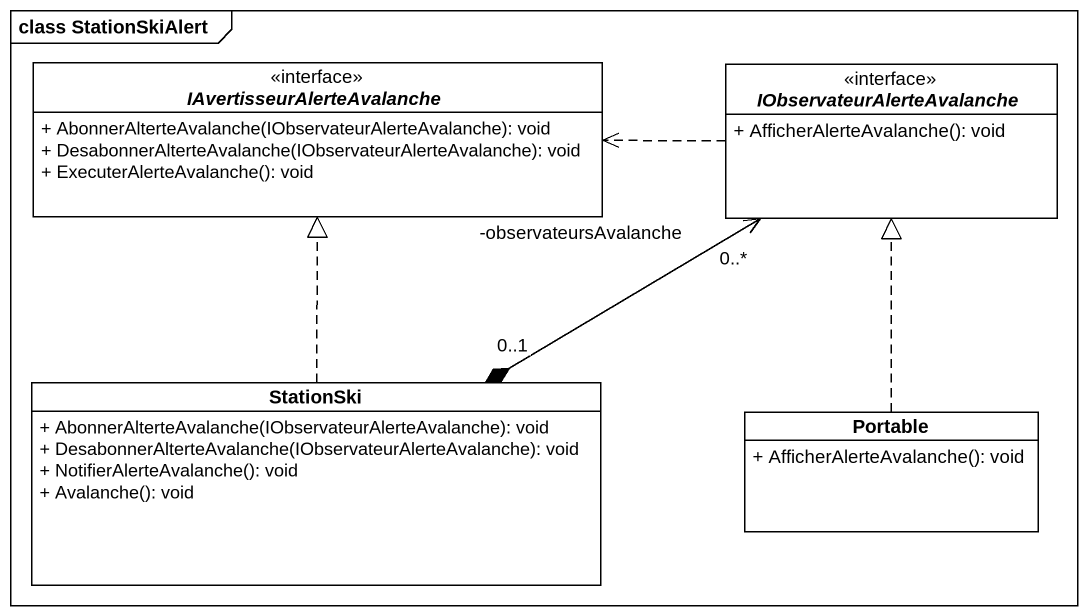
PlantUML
@startuml
mainframe class StationSkiAlert
hide circle
hide empty members
skinparam classAttributeIconSize 0
interface IAvertisseurAlerteAvalanche <<interface>> {
  + AbonnerAlterteAvalanche(IObservateurAlerteAvalanche): void
  + DesabonnerAlterteAvalanche(IObservateurAlerteAvalanche): void
  + ExecuterAlerteAvalanche(): void
}
interface IObservateurAlerteAvalanche <<interface>> {
  + AfficherAlerteAvalanche(): void
}
class StationSki {
  + AbonnerAlterteAvalanche(IObservateurAlerteAvalanche): void
  + DesabonnerAlterteAvalanche(IObservateurAlerteAvalanche): void
  + NotifierAlerteAvalanche(): void
  + Avalanche(): void
}
class Portable {
  + AfficherAlerteAvalanche(): void
}
IObservateurAlerteAvalanche .left.> IAvertisseurAlerteAvalanche
IObservateurAlerteAvalanche "-observateursAvalanche\n0..*" <-left-* "0..1" StationSki
StationSki .up.|> IAvertisseurAlerteAvalanche
Portable .up.|> IObservateurAlerteAvalanche
@enduml
